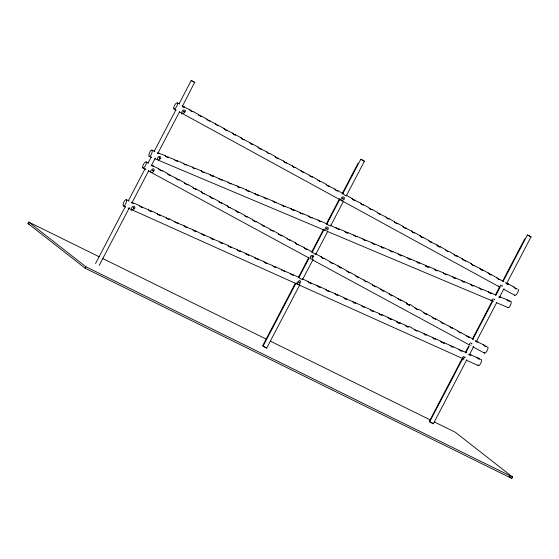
<?xml version="1.0" encoding="UTF-8"?>
<svg xmlns="http://www.w3.org/2000/svg" width="559" height="559" viewBox="0 0 559 559"><rect width="100%" height="100%" fill="white"/><g stroke="black" fill="none" stroke-linecap="round" stroke-linejoin="round"><path stroke-width="0.84" d="M406.477 303.09L408.315 304.872L409.684 304.774C408.762 302.419 419.495 312.055 417.657 309.155A1.845 0.573 21.7 0 1 416.35 308.778L415.568 308.358M491.116 300.658L491.151 299.848M498.579 286.795L498.67 286.005M425.679 266.238L425.595 265.385L416.546 261.591L418.495 263.261L419.851 262.94M434.259 421.898L455.403 432.317L512.554 477.016L511.806 478.455L85.101 268.187L27.95 223.481L28.705 222.049L99.167 256.77M85.101 268.187L85.855 266.748L28.705 222.049M95.533 263.548L125.405 206.411M128.228 201.002L145.186 168.573M148.009 163.165L151.237 156.988M154.067 151.587L175.861 109.885M179.097 103.708L191.206 80.545L194.686 82.299L182.339 106.406M99.181 265.476L129.457 207.564M131.484 202.505C133.776 202.519 134.453 204.21 131.91 202.896L148.834 170.495M151.258 165.862L155.297 158.141M157.715 153.508L179.516 111.814M262.611 345.839L295.257 283.399M298.478 277.236L308.959 257.189M311.782 251.795L323.465 229.442M326.288 224.047L339.586 198.606M342.003 193.98L358.123 163.144M299.827 284.769L266.727 348.089L264.756 347.202L263.072 346.168L296.179 282.847M299.002 277.439L308.687 258.908M311.922 252.731L324.031 229.567M326.854 224.159L339.774 199.451M342.597 194.043L360.765 159.301L362.735 160.181L364.419 161.223L346.252 195.971M302.657 279.367L313.152 259.285M315.569 254.652L327.686 231.489M330.509 226.088L343.429 201.373M429.249 421.486L461.888 359.046M465.514 352.107L468.742 345.944M472.369 339.006L492.116 301.231M495.337 295.068L499.369 287.354M502.59 281.191L524.754 238.791M466.863 359.647L433.358 423.736L431.387 422.849L429.703 421.814L463.215 357.718M465.633 353.085L469.267 346.14M472.9 339.187L492.276 302.126M495.91 295.173L499.543 288.227M503.177 281.275L527.396 234.948L530.617 236.534L531.05 236.869L506.426 283.972M469.287 355.014L473.725 346.517M476.149 341.884L496.734 302.503M499.159 297.87L504.001 288.605M396.953 322.312L397.225 321.802L396.806 321.446M493.171 298.709L492.186 300.218L492.458 300.805M463.621 356.356L462.593 357.851L462.852 358.452M183.988 111.779L184.477 111.842L183.904 111.339M342.723 198.2C344.47 199.172 341.633 198.249 342.8 198.075M406.589 303.928L406.728 303.271M437.152 245.862L437.466 245.373L437.04 244.982A1.845 0.573 21.9 0 0 437.571 245.653L438.368 246.093A1.845 0.573 21.9 0 0 439.674 246.47L445.649 249.656C445.642 250.956 449.799 252.395 448.192 251.124A1.845 0.573 21.9 0 1 446.893 250.753L446.089 250.313A1.845 0.573 21.9 0 1 445.579 249.691L445.649 249.656M158.197 153.459L158.567 153.404M470.503 342.723L469.364 344.169L469.567 344.805M500.92 284.887L499.774 286.334L499.977 286.97M407.008 303.719L407.811 304.152A1.845 0.573 21.7 0 0 409.118 304.522L409.642 304.732L409.426 305.081M463.425 359.654L462.67 359.87M183.079 106.937L183.401 106.972M183.121 113.505C189.501 109.767 180.725 108.104 182.073 113.142M443.923 343.254C446.543 343.072 435.237 339.467 443.923 343.261M426.196 314.34L426.796 314.158L426.196 313.781A1.838 0.566 21.7 0 1 424.889 313.41L424.092 312.977M468.903 337.496L469.455 337.182L466.513 335.889M465.242 261.004C467.995 261.423 456.836 256.315 465.235 261.004M507.865 284.314L508.411 284.007L506.119 283.175M409.426 305.081L408.329 304.837L406.952 303.537M426.182 314.333C423.47 312.97 421.556 310.021 418.181 309.365L418.209 309.4M468.896 337.496C465.619 335.141 461.811 332.933 457.975 331.263C457.276 329.978 460.239 334.324 460.916 332.549M507.851 284.321L505.636 282.651M266.79 198.501C259.781 195.322 268.243 200.576 266.797 198.501M248.706 254.827C241.705 251.522 250.132 256.847 248.713 254.827M293.077 274.783C286.019 271.394 294.558 276.901 293.084 274.79M194.853 82.466L191.206 80.545M364.419 161.223L360.765 159.301M531.05 236.869L527.423 234.997M263.072 346.168L264.114 346.58M429.703 421.814L431.681 422.695M158.414 160C164.535 157.442 157.121 153.704 157.428 159.65M493.443 301.161L493.807 301.217M190.367 110.535L193.107 111.653L191.737 111.576L189.864 109.816L190.249 110.403M198.78 115.063L201.631 116.314L200.262 116.244L198.382 114.476L198.62 114.937M206.907 119.172L208.78 120.905L210.107 120.849M215.488 124.035L218.681 125.635L217.304 125.565L215.432 123.832M227.15 130.17L225.822 130.233L223.956 128.458L224.823 129.415L232.586 133.14L234.347 134.894L235.723 134.964L233.348 134.076L232.586 133.14M244.199 139.491L242.872 139.554L240.999 137.78L241.865 138.737L249.628 142.461L251.389 144.222L252.766 144.285L250.39 143.397L249.628 142.461M261.242 148.82L259.914 148.883L258.048 147.101L258.915 148.051L266.678 151.782L268.439 153.55L269.815 153.606L267.44 152.712L266.678 151.782M278.277 158.127L276.957 158.211L275.091 156.422L275.964 157.372L283.72 161.104L284.489 162.033L292.245 165.764L293.999 167.539L295.383 167.595L292.657 166.442M292.245 165.764L292.588 166.365M309.427 175.519L312.432 176.917L311.049 176.861L309.253 175.302M319.496 181.025C323.514 183.338 316.219 179.187 318.176 180.361M329.412 186.091L328.091 186.189L326.232 184.386L327.113 185.329L334.855 189.068L336.609 190.857L337.999 190.898L335.638 189.99L334.862 189.082M346.266 195.343C346.461 196.852 343.275 193.805 343.345 193.938M355 200.094L353.658 200.178L351.807 198.375L352.687 199.304L360.422 203.05L362.176 204.846L363.567 204.887L361.205 203.965L360.422 203.05M369.345 208.339C376.801 211.554 367.99 208.661 369.094 208.137M380.567 214.076L379.219 214.167L377.374 212.357L378.254 213.286L385.989 217.032L387.743 218.835L389.134 218.869L386.779 217.947L385.996 217.053M394.423 221.72C395.157 223.782 401.362 224.844 394.947 222.356M406.134 228.065L404.786 228.156L402.941 226.339L403.829 227.261L411.557 231.014L412.605 232.223A1.495 0.915 45 0 0 414.065 233.019C415.945 232.516 411.117 232.181 411.571 231.035M420.522 236.331L423.184 237.386L422.597 237.687A1.509 0.922 45 0 1 421.123 236.876L419.991 235.66L420.515 236.324M431.674 242.019L430.353 242.152L428.515 240.321L429.403 241.243L437.131 244.996M457.276 256.036L455.92 256.141L454.09 254.345A1.838 0.573 21.9 0 0 454.614 254.974L455.417 255.414A1.838 0.573 21.9 0 0 456.717 255.784L462.698 258.978M474.318 265.357L472.963 265.462L471.132 263.624L472.027 264.54L479.741 268.299L481.488 270.13L482.885 270.151L479.901 268.725M488.252 273.162L491.41 274.811L490.005 274.79L488.196 273.002M499.886 279.339L498.53 279.458L496.699 277.606L497.594 278.515L503.945 281.54M513.833 286.942L514.643 287.836L516.977 288.793L515.573 288.779L513.833 286.942L508.376 283.958M159.015 169.244C166.414 172.668 159.182 170.243 158.84 169.028M170.53 175.114L169.202 175.177L167.323 173.416L168.189 174.38L175.973 178.069L177.741 179.809L179.118 179.879L176.371 178.761M175.973 178.069L176.267 178.635M184.812 183.268C192.722 186.965 183.289 183.177 184.645 183.135M193.812 188.264C200.541 190.801 192.673 188.593 193.002 187.544M204.692 193.638L203.357 193.707L201.492 191.975M210.45 197.166L213.279 198.396L211.903 198.34L210.03 196.565L210.268 197.02M218.807 201.652L221.818 203.029L220.442 202.973L218.632 201.429M230.315 207.529L228.98 207.606L227.108 205.824L227.981 206.774L235.751 210.47L237.519 212.238L238.903 212.287L236.164 211.155M235.751 210.47L236.087 211.064M246.882 216.585C248.252 218.548 243.431 214.579 244.437 215.536M252.975 220.162C259.816 223.286 253.332 221.357 252.794 219.946M261.277 224.383L255.938 221.42M270.27 229.595C277.606 232.858 269.124 229.889 270.06 229.421M278.599 234.053C286.264 237.575 278.634 235.101 278.417 233.837M289.15 239.65C292.057 241.844 285.251 237.344 287.417 238.924M298.639 244.569L297.297 244.66L295.438 242.865L296.319 243.801L304.075 247.511L305.836 249.293L307.226 249.335L304.501 248.182M304.082 247.525L304.222 247.937M315.514 253.744C315.709 255.253 312.516 252.221 312.586 252.354M321.062 256.791L322.92 258.551L324.311 258.593L321.132 256.979M330.096 262.024C337.398 265.245 328.825 262.325 329.852 261.829M338.146 266.049L339.998 267.817L341.388 267.852L338.153 266.056M346.929 271.087C354.336 274.539 347.034 272.205 346.755 270.863M358.403 276.957L357.075 277.082L355.224 275.273L356.111 276.195L363.86 279.919L365.614 281.715L367.011 281.743L364.3 280.576M494.177 299.24C493.611 300.281 495.63 299.547 494.24 299.414M363.867 279.933L364.014 280.339M372.56 284.971C380.12 288.507 372.525 286.033 372.378 284.755M380.854 289.199L381.986 290.38A1.495 0.922 44.8 0 0 383.453 291.176L384.047 290.876L380.917 289.38M392.565 295.473L391.999 295.809A1.509 0.922 44.8 0 1 390.524 295.005C385.242 291.581 398.078 298.136 399.028 299.61C404.73 301.699 398.329 299.31 398.029 298.457M423.652 312.348L423.561 312.348A1.838 0.566 21.7 0 0 423.75 312.712M432.345 317.372C440.01 320.817 432.338 318.553 432.17 317.156M443.832 323.291L442.476 323.402L440.639 321.565L441.533 322.473L449.268 326.211L451.015 328.035L452.42 328.049L449.275 326.239M483.437 344.763L486.582 346.566L485.177 346.559L483.437 344.763L475.982 341.109M246.875 216.585L244.632 215.697M463.823 358.829L464.194 358.892M499.243 296.654L506.356 299.393L508.236 301.091L509.675 300.931L506.37 299.421M142.727 207.103L141.371 207.291L139.401 205.628L140.358 206.495L148.38 209.646L150.245 211.288L151.65 211.232L149.239 210.484L148.38 209.646M160.475 215.089L159.119 215.285L157.247 213.831M169.349 219.079C168.364 220.56 164.192 216.019 167.441 218.625C171.508 218.618 175.079 223.425 178.23 223.076M187.104 227.066L185.749 227.268L183.778 225.591L184.743 226.451L192.757 229.609L194.623 231.265L196.027 231.195L193.141 230.126M192.757 229.609L192.946 229.994M213.727 239.049L212.371 239.252L210.408 237.575L211.372 238.42L219.38 241.586L221.245 243.249L222.65 243.172L220.246 242.41L219.38 241.586M231.475 247.036L230.119 247.246L228.156 245.555L229.12 246.407L237.135 249.566L238.993 251.236L240.405 251.159L238.001 250.397L237.135 249.566M258.104 259.013L257.86 259.355C248.993 255.128 261.388 260.62 263.757 261.549L264.631 262.367L272.631 265.539L274.49 267.216L275.901 267.132L274.071 266.531M284.713 270.975L284.482 271.339C275.671 267.132 287.997 272.575 290.38 273.526L290.387 273.54M302.272 278.899C302.629 280.744 298.534 276.998 299.456 277.9M311.335 282.952L309.986 283.196L308.037 281.491L309.008 282.323L317.009 285.502L318.861 287.193L320.279 287.102L316.925 285.509M329.104 290.959L327.735 291.19L325.792 289.478L326.763 290.303L334.757 293.489L336.609 295.18L338.027 295.089L334.764 293.503M346.832 298.918L345.483 299.177L343.54 297.458L344.512 298.289L352.505 301.469L354.357 303.174L355.783 303.076L352.512 301.49M373.454 310.895L372.881 311.3A1.495 0.95 41.2 0 1 371.358 310.615L370.17 309.441L371.141 310.259L379.128 313.445L380.232 314.605A1.509 0.95 41.2 0 0 381.762 315.29L382.356 314.92L379.645 314.032M379.135 313.473L379.631 314.025M388.002 317.442C389.169 319.594 395.143 320.761 388.002 317.442L382.328 314.885M397.393 322.012L398.225 322.389A1.845 0.531 18.1 0 0 399.552 322.683L405.757 325.429A1.845 0.531 18.1 0 0 406.274 326.009L407.106 326.379A1.845 0.531 18.1 0 0 408.426 326.673C409.16 325.128 418.181 333.108 417.342 330.683A1.838 0.531 18.1 0 1 415.98 330.369L415.183 330.02M426.699 334.848L425.357 335.134L423.422 333.395L432.38 337.405L434.231 339.124L435.657 339.013L432.386 337.433M453.356 346.866L451.979 347.118L450.044 345.371L459.002 349.382L460.854 351.115L462.279 350.996L459.016 349.41M476.75 357.369L480.034 358.983L478.602 359.102L476.75 357.369L469.232 354.322M168.587 157.079L167.225 157.317L165.233 155.688L166.212 156.52L174.31 159.49L176.204 161.104L177.608 160.999L175.191 160.3L174.31 159.49M186.538 164.646L185.176 164.884L183.184 163.249L184.163 164.08L192.254 167.05L194.148 168.671L195.559 168.566L192.645 167.546M192.254 167.05L192.457 167.427M204.489 172.207L203.127 172.452L201.128 170.816L202.113 171.641L210.205 174.618L212.099 176.239L213.51 176.127L211.092 175.414L210.205 174.618M231.412 183.555L230.042 183.806L228.058 182.157L229.043 182.975L237.128 185.958L239.021 187.586L240.433 187.475L238.022 186.755L237.128 185.958M249.356 191.122L247.993 191.374L246.009 189.718L255.973 194.315L264.051 197.299M255.079 193.519L256.965 195.154L258.335 194.902M276.286 202.463L274.916 202.721L272.932 201.065L282.896 205.656L290.973 208.647L292.86 210.289L294.279 210.163L290.973 208.647M301.42 213.377C305.71 214.705 299.987 213.748 299.959 212.602M312.181 217.591L310.811 217.856L308.834 216.186L309.826 216.99L317.896 219.987L319.783 221.637L321.208 221.511L317.903 220.001M326.798 223.775L328.755 225.424L330.11 225.137C329.943 225.27 346.203 232.921 335.854 227.569M345.308 231.866L348.061 232.698L347.831 233.082C346.783 233.914 344.435 230.734 345.036 231.699M357.033 236.478L355.678 236.771L353.707 235.094L362.77 238.896L364.65 240.559L366.075 240.419L362.777 238.91M371.672 242.683C373.65 245.212 377.905 245.087 371.679 242.69M383.956 247.819L382.601 248.126L380.63 246.435L389.693 250.236L391.573 251.906L393.005 251.767L389.7 250.257M401.9 255.379L401.327 255.805A1.495 0.957 40 0 1 399.79 255.156C393.962 251.781 409.02 258.23 408.755 258.936A1.509 0.964 40 0 0 410.306 259.593L410.9 259.194L407.651 257.825M425.588 265.364L425.518 265.371A1.845 0.517 16.9 0 0 426.126 265.916L426.971 266.273A1.845 0.517 16.9 0 0 428.299 266.538L434.56 269.145C434.629 270.521 438.934 271.534 437.271 270.318A1.845 0.517 16.9 0 1 435.943 270.053L435.105 269.697A1.845 0.517 16.9 0 1 434.511 269.159L434.56 269.145M446.767 274.287L445.418 274.609L443.469 272.932A1.838 0.517 16.9 0 0 444.021 273.456L444.922 273.833A1.838 0.517 16.9 0 0 446.243 274.099L452.51 276.705L454.39 278.396L455.823 278.242L452.524 276.733M464.753 281.883L463.362 282.176L461.406 280.471L470.461 284.265L472.341 285.963L473.773 285.803L470.378 284.252M479.447 288.081L481.313 289.744L482.745 289.583L473.69 285.628M491.675 293.23L490.285 293.531L488.328 291.812L495.945 295.005M288.22 239.357L288.689 239.518M182.639 106.308L189.969 109.83M151.678 172.417C153.578 173.01 155.598 168.846 153.047 168.664C152.146 169.37 149.281 171.515 151.321 172.298M470.51 345.245L470.874 345.336M183.114 113.505L182.395 113.295M325.562 230.49C332.193 229.092 324.933 223.551 324.947 230.224M131.477 210.457L130.946 210.31M181.27 113.91L181.675 114.022M132.148 209.681C138.814 208.416 131.686 202.707 131.533 209.401M297.807 284.203C299.722 285.146 301.825 281.142 299.589 280.485C298.45 280.814 295.725 283.609 297.8 284.203M157.931 152.921L165.331 155.709M471.461 343.352C470.86 344.302 472.858 343.785 471.503 343.533M228.156 182.178L220.071 179.194L213.454 175.987M425.762 265.574C425.832 266.895 429.906 267.677 428.348 266.559M210.505 237.589L202.491 234.431L195.971 231.049M370.261 309.476L361.387 305.647M159.329 157.89C158.071 157.477 161.006 159.175 159.322 157.729M326.812 228.869C328.14 228.652 325.24 227.772 326.742 228.841M437.292 245.212C437.334 246.449 441.198 247.651 439.723 246.491M158.889 168.804L151.105 165.122M269.913 228.994L261.339 224.578M409.656 304.739L409.16 304.543M309.288 175.086L301.119 171.033M399.601 322.704C401.222 323.773 397.086 322.99 397.051 321.642M133.65 208.158C134.964 207.969 132.113 207.054 133.58 208.123M299.107 282.588C300.428 282.414 297.556 281.463 299.037 282.561M464.843 357.571C466.024 357.271 463.362 356.432 464.767 357.536M152.006 150.091A3.445 1.146 -67.2 0 1 150.671 155.409A3.445 1.146 -67.2 0 1 149.05 154.144A3.445 1.146 -67.2 0 1 152.006 150.091L154.906 151.314M177.559 160.859L183.282 163.27M195.51 168.42L201.233 170.837M240.377 187.328L246.1 189.739M267.307 198.683L273.023 201.086M294.216 210.009L299.952 212.441M303.209 213.811L308.924 216.207M321.139 221.357L326.882 223.949M339.103 228.938L344.826 231.349M348.082 232.719L353.798 235.129M366.005 240.258L371.742 242.676M375.005 244.066L380.721 246.477M392.956 251.627L398.665 254.017M410.872 259.159L416.623 261.605M437.795 270.507L443.546 272.953M455.774 278.103L461.482 280.485M482.662 289.408L488.405 291.826M149.148 156.331L151.566 157.352M154.78 158.707L324.604 230.259M327.022 231.272L492.814 301.126M496.839 302.824L508.11 307.569M319.028 180.857L318.232 180.424M126.327 199.724A3.445 1.153 -65.8 0 1 124.895 204.992A3.445 1.153 -65.8 0 1 123.273 203.728A3.445 1.153 -65.8 0 1 126.327 199.724L129.199 201.016M133.853 203.106L139.505 205.649M151.601 211.092L157.261 213.636M166.135 217.626L157.442 214.027M183.883 225.612L175.861 222.461L174.918 221.637M222.594 243.025L228.254 245.576M240.356 251.026L246.009 253.562M249.23 255.023L254.883 257.552M275.853 266.999L281.512 269.543M293.601 274.986L299.261 277.53M302.482 278.976L308.135 281.526M320.23 286.963L325.883 289.492M337.957 294.928L343.638 297.5M355.706 302.908L361.38 305.466L363.231 307.171L364.608 306.933M391.23 318.909L396.876 321.432M417.859 330.893L423.505 333.409M435.573 338.838L441.268 341.423M444.447 342.835L450.128 345.385M462.23 350.856L466.458 352.736M123.336 205.901L125.726 206.977M128.109 208.053L463.194 358.794M466.381 360.227L478.315 365.593M152.97 170.816C154.13 170.628 151.587 169.587 152.907 170.774M312.195 257.126C313.487 257.063 310.72 255.91 312.132 257.084M183.981 111.213L183.548 111.255L184.051 111.814M502.066 286.173C503.163 285.908 500.745 285.069 501.94 286.096M341.158 200.143C347.551 200.828 342.863 192.555 340.697 199.794M102.297 258.314L266.713 339.334M270.626 341.263L430.346 419.97M27.95 223.481L29.515 224.257M85.855 266.748L512.554 477.016M264.568 346.804L265.05 347.048M146.206 161.928A3.445 1.174 -61.5 0 1 144.467 167.05A3.445 1.174 -61.5 0 1 142.852 165.785A3.445 1.174 -61.5 0 1 146.206 161.928L148.275 163.053M161.984 170.488L167.427 173.437M179.069 179.746L184.512 182.695M187.607 184.372L193.051 187.328M196.146 189.005L201.589 191.954M210.135 196.586L201.995 192.645M213.224 198.263L218.674 201.212M221.762 202.889L227.213 205.845M238.854 212.161L244.297 215.103M247.392 216.787L252.836 219.729M273.016 230.678L278.459 233.62M281.54 235.297L286.998 238.253M290.1 239.944L295.543 242.892M307.177 249.202L312.621 252.151M315.702 253.814L321.166 256.784M324.262 258.461L329.705 261.416M332.801 263.093L338.244 266.042M341.339 267.726L346.79 270.675M349.885 272.352L355.328 275.308M366.963 281.617L372.406 284.566M375.508 286.243L380.945 289.178M384.047 290.876L389.49 293.824M401.103 300.106L406.575 303.09M426.748 314.025L432.198 316.981M435.258 318.623L440.737 321.607M452.371 327.916L457.807 330.844M469.42 337.14L473.522 339.362M142.811 167.91L145.878 169.573M148.184 170.823L309.393 258.209M312.46 259.872L469.064 344.763M472.9 346.846L484.415 353.085M300.469 213.007L300.847 213.21M177.315 102.912A3.445 1.174 -61.3 0 1 175.561 108.02A3.445 1.174 -61.3 0 1 173.94 106.755A3.445 1.174 -61.3 0 1 177.315 102.912L179.383 104.044M193.058 111.52L198.494 114.497M201.582 116.181L207.019 119.158M215.536 123.818L207.144 119.598M218.625 125.502L224.061 128.479M235.667 134.824L241.104 137.8M252.717 144.145L258.153 147.122M269.759 153.466L275.196 156.443M295.334 167.462L300.903 170.858M312.383 176.784L317.812 179.746M320.908 181.451L326.337 184.421M337.95 190.773L343.387 193.742M346.454 195.412L351.904 198.389M363.518 204.755L368.954 207.724M372.021 209.394L377.472 212.371M389.064 218.716L394.521 221.713M397.589 223.376L403.046 226.374M414.659 232.726L420.082 235.674M423.156 237.358L428.613 240.356M448.723 251.34L454.181 254.345M465.766 260.662L471.216 263.638M482.843 270.018L488.273 272.988M491.333 274.637L496.797 277.655M173.898 108.879L176.197 110.137M179.257 111.814L181.556 113.072M183.086 113.91L500.235 287.347M504.064 289.443L514.79 295.306M498.845 297.074L500.088 297.423L500.647 297.011M432.149 422.946L433.358 423.736M265.511 347.3L266.727 348.089M273.505 266.357L273.065 266.084M405.68 325.436L407.602 327.141L408.95 326.861M157.435 152.998L158.679 153.655L159.615 153.299M131.91 202.896L131.044 202.078M509.081 476.324L511.806 478.455M151.356 165.303L152.53 166.079L153.445 165.855M201.904 192.534L201.547 192.17M468.575 354.189L470.147 355.238L471.069 354.811M182.115 105.958L183.625 107.076L184.54 106.86M475.891 341.29L477.044 342.094L477.959 341.766M426 265.825L427.481 267.006L428.851 266.755M285.244 206.229L283.888 206.509L282.002 204.873M219.184 178.405L221.071 180.019L222.433 179.774M400.076 322.871L398.742 323.109L397.288 321.9M266.964 262.989L265.616 263.226L263.757 261.556M201.631 233.606L203.497 235.255L204.853 235.053M264.463 226.039L263.142 226.129L261.381 224.369M440.199 246.68L438.885 246.778L437.515 245.471M303.844 172.109L302.524 172.2L300.77 170.432M286.802 162.788L285.481 162.872L283.72 161.111M394.668 222.119L394.43 221.727M475.276 340.585L475.548 340.941M480.642 359.465A3.445 1.153 -65.8 0 1 480.747 363.238A3.445 1.153 -65.8 0 1 478.05 364.817M415.085 329.971A1.838 0.531 18.1 0 1 414.512 329.412M397.33 321.984A1.845 0.531 18.1 0 1 396.757 321.425M487.12 347.139A3.445 1.174 -61.5 0 1 487.05 350.828A3.445 1.174 -61.5 0 1 484.178 352.324M415.491 308.309A1.845 0.573 21.7 0 1 414.974 307.695M406.945 303.684A1.845 0.573 21.7 0 1 406.659 303.453M406.477 303.237A1.845 0.573 21.7 0 1 406.428 303.062M509.885 301.727A3.445 1.146 -67.2 0 1 510.807 304.348A3.445 1.146 -67.2 0 1 507.914 307.275M517.907 289.248A3.445 1.174 -61.3 0 1 517.431 293.056A3.445 1.174 -61.3 0 1 514.608 295.019M313.69 256.127C309.434 264.791 309.057 251.948 313.69 256.127"/></g></svg>
